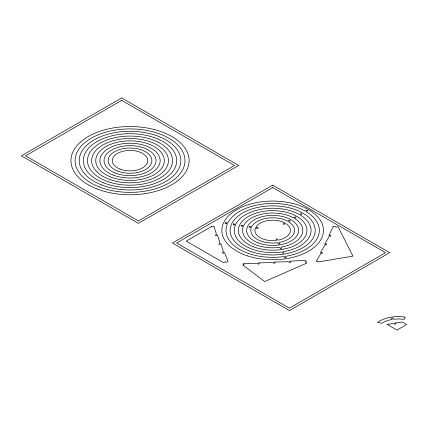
<?xml version="1.0" encoding="UTF-8"?>
<svg xmlns="http://www.w3.org/2000/svg" width="428" height="428" viewBox="0 0 428 428"><rect width="100%" height="100%" fill="white"/><g stroke="black" fill="none" stroke-linecap="round" stroke-linejoin="round"><path stroke-width="0.64" d="M225.481 222.683L225.112 223.475L227.396 223.828A46.679 26.948 0 0 0 284.058 256.543L284.668 257.859L286.038 257.645L285.428 256.329A46.679 26.948 0 0 0 306.164 211.641L307.839 210.678L306.833 210.1L305.164 211.063A46.679 26.948 0 0 0 227.76 223.036L225.481 222.683M233.469 223.919L233.105 224.711L235.384 225.064A38.408 22.176 0 0 0 281.913 251.926L282.528 253.248L283.898 253.034L283.283 251.718A38.408 22.176 0 0 0 300.317 215.022L301.986 214.054L300.986 213.476L299.311 214.439A38.408 22.176 0 0 0 235.753 224.272L233.469 223.919M241.462 225.155L241.098 225.947L243.377 226.3A30.137 17.398 0 0 0 279.773 247.314L280.383 248.631L281.752 248.417L281.143 247.1A30.137 17.398 0 0 0 294.464 218.398L296.133 217.435L295.133 216.852L293.464 217.82A30.137 17.398 0 0 0 243.746 225.508L241.462 225.155M249.46 226.391L249.091 227.182L251.37 227.536A21.86 12.621 0 0 0 277.633 242.697L278.243 244.014L279.612 243.805L279.002 242.483A21.86 12.621 0 0 0 288.611 221.774L290.286 220.811L289.28 220.233L287.611 221.196A21.86 12.621 0 0 0 251.739 226.744L249.46 226.391M258.02 227.717L257.651 228.509L255.372 228.156A17.725 10.235 0 0 0 276.563 240.392L275.948 239.07L277.317 238.861L277.933 240.178A17.725 10.235 0 0 0 285.685 223.464L284.015 224.433L283.015 223.849L284.684 222.886A17.725 10.235 0 0 0 255.735 227.364L258.02 227.717M333.15 226.765L328.902 235.437L330.614 235.149L331.01 235.935L329.298 236.224L324.665 244.11L326.377 243.821L326.773 244.607L325.061 244.896L320.428 252.782L322.134 252.499L322.535 253.285L320.823 253.569L316.19 261.454L317.902 261.171L318.298 261.957L352.929 256.126L338.109 226.781L335.814 227.166L335.418 226.38L333.15 226.765M405.129 317.132L404 319.427A21.86 12.621 0 0 0 393.541 319.267L392.963 317.945L391.588 318.148L392.166 319.47A21.86 12.621 0 0 0 381.803 323.252L377.469 322.546A25.996 15.012 0 0 1 405.129 317.132M121.675 97.926L21.4 155.819L138.383 223.363L238.658 165.47L121.675 97.926M121.675 100.339L25.578 155.819L138.383 220.95L234.48 165.47L121.675 100.339M272.716 185.131L172.441 243.024L289.43 310.562L389.705 252.67L272.716 185.131M272.716 187.544L176.62 243.024L289.43 308.155L385.526 252.67L272.716 187.544M211.732 226.401L186.223 241.13L223.662 262.744L225.347 261.77L226.353 262.348L228.022 261.385L224.523 252.6L223.261 253.328L222.255 252.75L223.518 252.017L221.014 243.816L219.751 244.543L218.751 243.965L220.008 243.238L217.504 235.036L216.247 235.764L215.241 235.186L216.498 234.458L213.995 226.257L212.737 226.984L211.732 226.401M395.948 323.777L394.948 324.354L393.685 323.627L386.998 324.306L396.986 330.074L406.6 324.52L402.299 322.038L394.686 323.049L395.948 323.777M243.992 264.531L242.863 265.028L264.729 281.592L306.839 263.065L305.389 261.973L306.518 261.476L305.084 260.39L289.537 261.214L290.617 262.038L289.489 262.53L288.408 261.711L273.995 262.048L275.076 262.867L273.947 263.364L272.866 262.546L258.453 262.883L259.534 263.702L258.405 264.194L257.324 263.381L242.911 263.718L243.992 264.531M99.226 186.918A54.95 31.726 0 0 0 184.837 162.907A54.95 31.726 0 0 0 106.021 132.108A54.95 31.726 0 0 0 99.226 186.918M101.548 184.939A50.814 29.339 0 0 0 180.712 162.736A50.814 29.339 0 0 0 107.824 134.253A50.814 29.339 0 0 0 101.548 184.939M103.865 182.965A46.679 26.948 0 0 0 176.587 162.565A46.679 26.948 0 0 0 109.632 136.404A46.679 26.948 0 0 0 103.865 182.965M108.76 181.916A42.543 24.562 0 0 0 172.57 160.644A42.543 24.562 0 0 0 108.76 139.373A42.543 24.562 0 0 0 108.76 181.916M110.825 179.846A38.408 22.176 0 0 0 168.434 160.644A38.408 22.176 0 0 0 110.825 141.443A38.408 22.176 0 0 0 110.825 179.846M110.82 177.031A34.272 19.784 0 0 0 164.213 162.057A34.272 19.784 0 0 0 115.057 142.845A34.272 19.784 0 0 0 110.82 177.031M113.136 175.052A30.137 17.398 0 0 0 160.088 161.886A30.137 17.398 0 0 0 116.86 144.996A30.137 17.398 0 0 0 113.136 175.052M115.458 173.073A25.996 15.012 0 0 0 155.963 161.714A25.996 15.012 0 0 0 118.668 147.141A25.996 15.012 0 0 0 115.458 173.073M117.775 171.098A21.86 12.621 0 0 0 151.833 161.543A21.86 12.621 0 0 0 120.477 149.292A21.86 12.621 0 0 0 117.775 171.098M120.091 169.119A17.725 10.235 0 0 0 147.708 161.372A17.725 10.235 0 0 0 122.285 151.437A17.725 10.235 0 0 0 120.091 169.119M96.91 188.892A59.085 34.112 0 0 0 188.967 163.079A59.085 34.112 0 0 0 104.213 129.957A59.085 34.112 0 0 0 96.91 188.892M247.256 255.816A50.814 29.339 0 0 0 323.477 230.408A50.814 29.339 0 0 0 247.256 205.001A50.814 29.339 0 0 0 247.256 255.816M251.391 251.68A42.543 24.562 0 0 0 315.206 230.408A42.543 24.562 0 0 0 251.391 209.137A42.543 24.562 0 0 0 251.391 251.68M253.451 246.79A34.272 19.784 0 0 0 306.844 231.816A34.272 19.784 0 0 0 257.688 212.609A34.272 19.784 0 0 0 253.451 246.79M258.089 242.837A25.996 15.012 0 0 0 298.594 231.478A25.996 15.012 0 0 0 261.299 216.905A25.996 15.012 0 0 0 258.089 242.837"/></g></svg>
